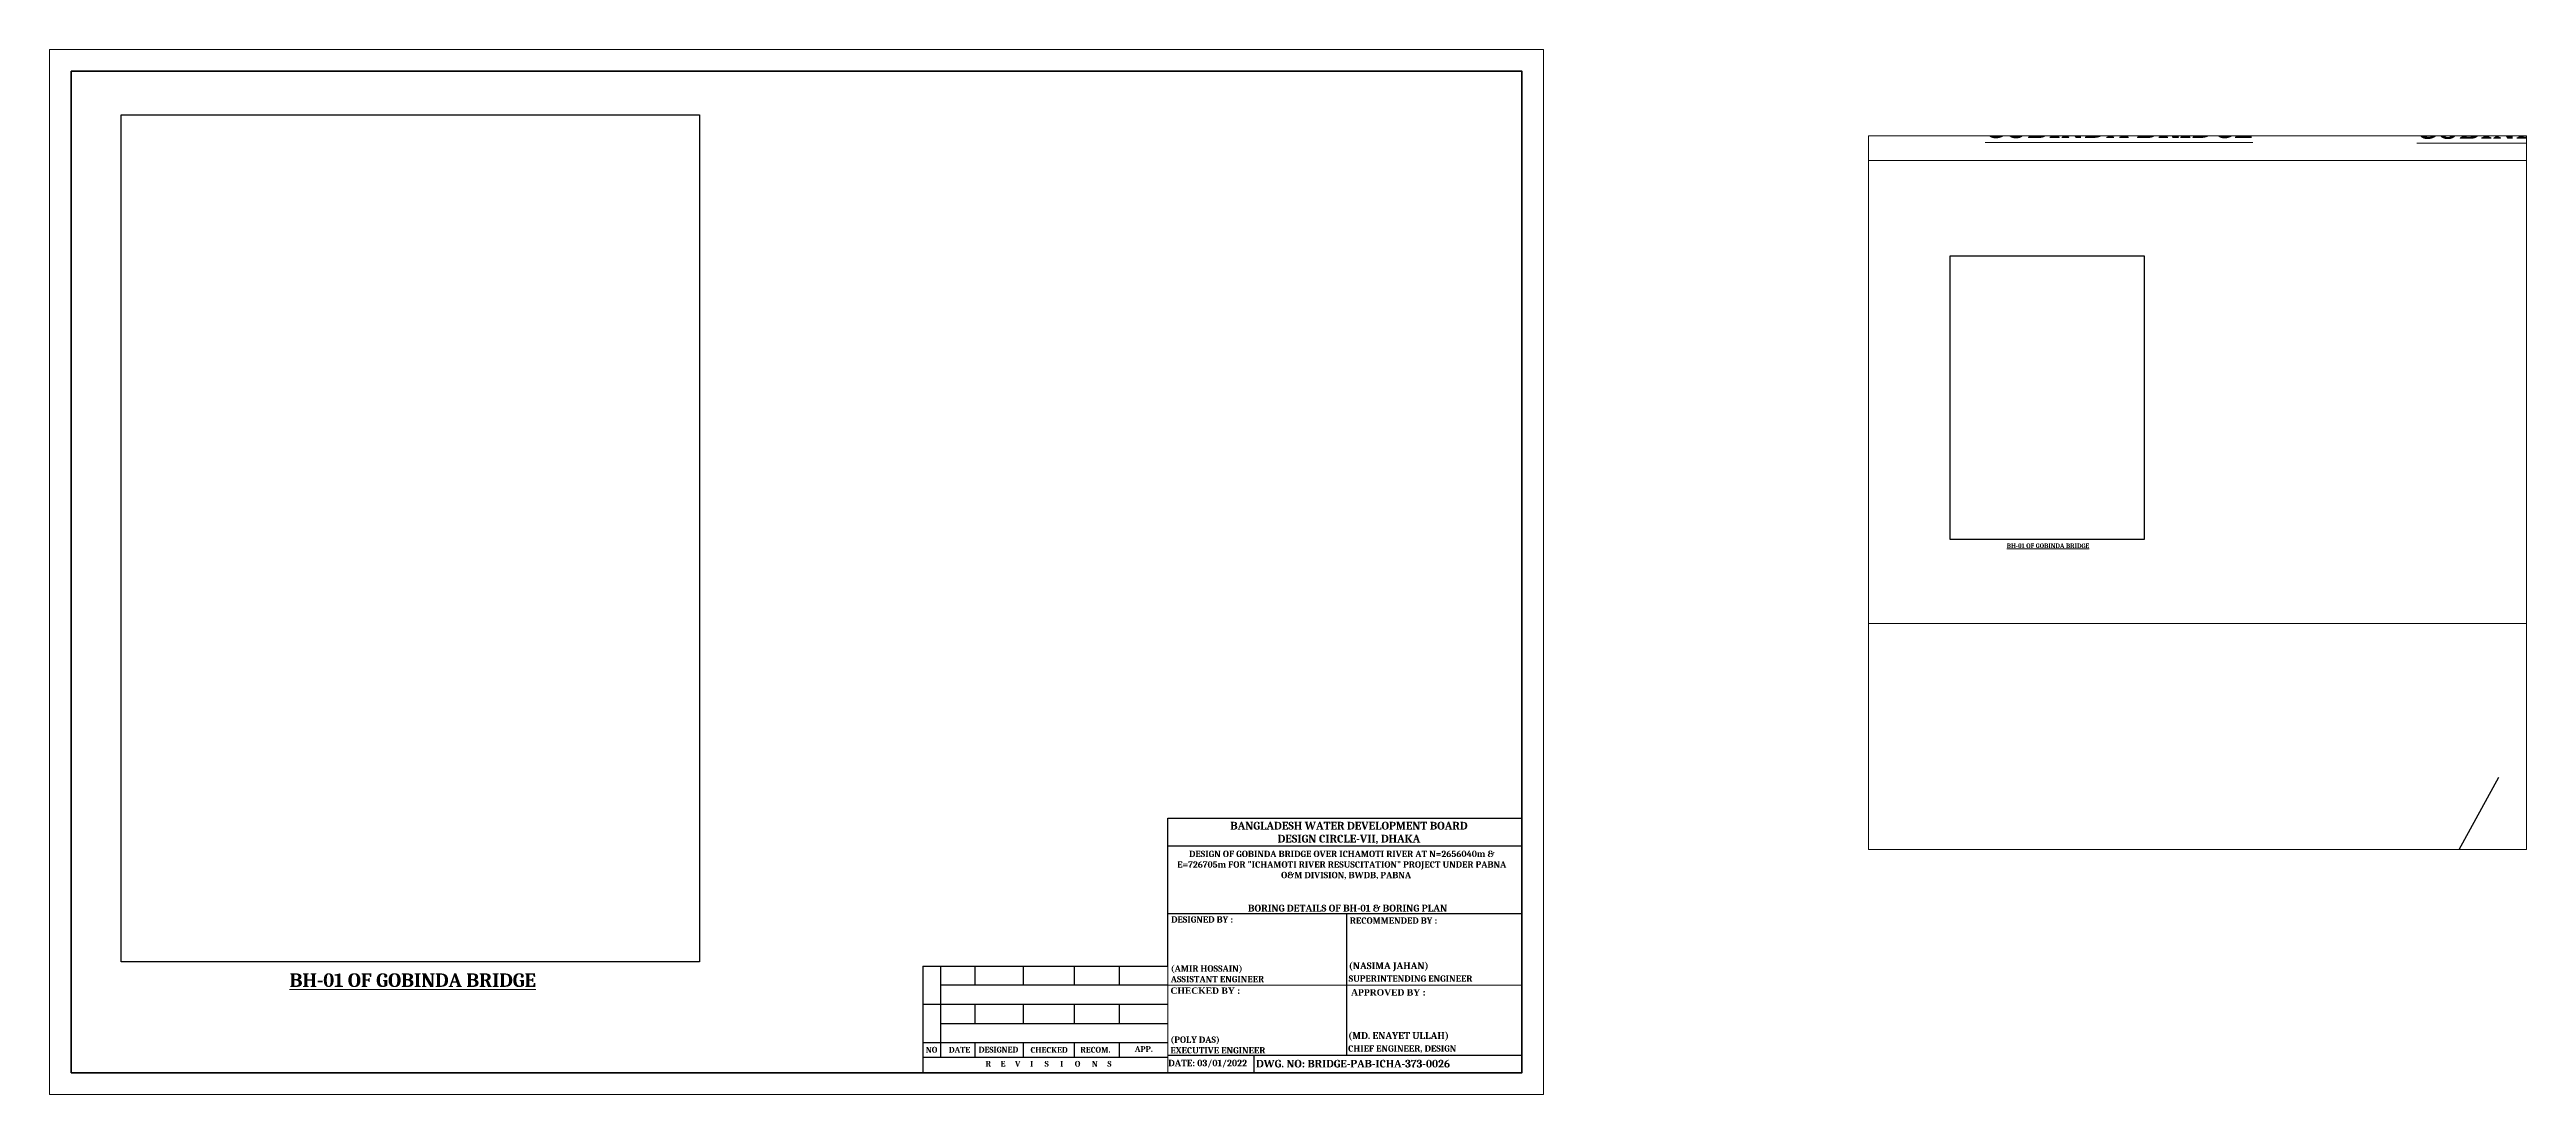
# Paper-space layout 'GOBINDA' of a CAD drawing. Header units: millimetres. Extents: x 455 to 1138, y -365 to -77.
# The model-space entities are those that its viewports show. They can reach past a viewport. Long polylines and large blocks are cut down to what shows.
import ezdxf

# ---------------------------------------------------------------- set-up
doc = ezdxf.new("R2010")
doc.units = ezdxf.units.MM
doc.header["$LTSCALE"] = 25
doc.header["$MEASUREMENT"] = 0
doc.layers.get('0').update_dxf_attribs({"lineweight": 13})
doc.layers.get('Defpoints').update_dxf_attribs({"color": 230, "lineweight": 9})
for name, color, linetype, lineweight in [('GR LEVEL', 10, 'Continuous', 20), ('line', 191, 'Continuous', 18), ('Outline', 191, 'Continuous', 40), ('SECTION', 7, 'Continuous', 30)]:
    doc.layers.add(name, color=color, linetype=linetype, lineweight=lineweight)
doc.layers.add('SLOPEEARTH', color=3, linetype='Continuous')
doc.styles.get("Standard").update_dxf_attribs({"font": 'swissl.ttf'})
doc.styles.add('tynrb', font='timesbd.ttf')
picture_1 = doc.add_image_def('image7.jpg', size_in_pixel=(981, 1437))

# ---------------------------------------------------------------- blocks, each defined once
blk = doc.blocks.new('VF')
at = {"layer": 'GR LEVEL', "color": 7, "lineweight": 20}
blk.add_line((482.73, -2.61), (531.12, -2.61), dxfattribs=at)
at = {"layer": 'line', "linetype": 'Continuous'}
for p, q in [((433.35, 2.64), (433.35, -26.84)), ((433.35, -2.61), (482.73, -2.61))]:
    blk.add_line(p, q, dxfattribs=at)
at = {"layer": 'SECTION', "color": 18, "linetype": 'ByBlock', "true_color": 0x000000}
for p, q in [((433.35, 35.78), (433.35, 43.53)), ((433.35, 43.53), (531.12, 43.53)), ((531.12, 35.78), (433.35, 35.78)), ((433.35, 2.64), (433.35, 35.78)), ((531.12, 17.03), (433.35, 17.03)), ((482.73, 17.03), (482.73, -22.09)), ((365.77, 2.64), (365.77, -26.84)), ((365.77, 2.64), (433.35, 2.64)), ((370.56, 2.64), (370.56, -22.65)), ((380.08, 2.64), (380.08, -2.61)), ((393.45, 2.64), (393.45, -2.61)), ((407.47, 2.64), (407.47, -2.61)), ((419.93, 2.64), (419.93, -2.61)), ((433.35, -2.61), (370.56, -2.61)), ((433.35, -7.97), (365.77, -7.97)), ((433.35, -13.3), (370.56, -13.3)), ((380.08, -7.97), (380.08, -13.3)), ((393.45, -7.97), (393.45, -13.28)), ((407.47, -7.97), (407.47, -13.28)), ((419.93, -7.97), (419.93, -13.28)), ((433.35, -18.61), (365.77, -18.61)), ((380.08, -18.61), (380.08, -22.65)), ((393.45, -18.61), (393.45, -22.65)), ((407.47, -18.61), (407.47, -22.65)), ((419.93, -18.61), (419.93, -22.65)), ((433.35, -22.65), (365.77, -22.65)), ((531.12, -22.09), (433.35, -22.09)), ((457.18, -26.84), (457.18, -22.09))]:
    blk.add_line(p, q, dxfattribs=at)
for s, insert, char_height, width, attachment_point in [('{\\fCambria|b1|i0|c0|p18;BANGLADESH WATER DEVELOPMENT BOARD\\PDESIGN CIRCLE-VII, DHAKA}', (483.36, 42.48), 2.149, 104.7539, 2), ('\\A1;\\pi4.03287;{\\fCambria|b1|i0|c0|p18;\\C256;DESIGN OF GOBINDA BRIDGE OVER ICHAMOTI RIVER AT \\A0;N=2656040m & \\P\\pi0.76846;E=726705m\\A1; FOR "ICHAMOTI RIVER RESUSCITATION" PROJECT UNDER PABNA \\P\\pi29.44712;O&M DIVISION, BWDB, PABNA}', (435.19, 34.5), 1.755, 95.1404, 1), ('{\\fCambria|b1|i0|c0|p18;DESIGNED BY :}', (434.29, 16.38), 1.755, 23.8285, 1), ('{\\fCambria|b1|i0|c0|p18; RECOMMENDED BY :}', (483.04, 16.08), 1.755, 42.866, 1), ('{\\fCambria|b1|i0|c0|p18;(AMIR HOSSAIN)\\PASSISTANT ENGINEER   \\fTimes New Roman Baltic|b1|i0|c0|p18;                }', (434.17, 2.83), 1.755, 63.9807, 1), ('{\\fCambria|b1|i0|c0|p18;               SUPERINTENDING ENGINEER}', (474.61, 0.06), 1.755, 62.7345, 1), ('{\\fCambria|b1|i0|c0|p18;               \\H1.083x;(NASIMA JAHAN)}', (474.61, 3.68), 1.755, 48.3053, 1), ('{\\fTimes New Roman Baltic|b1|i0|c0|p18;CHECKED BY :}', (434.1, -3.28), 1.755, 42.866, 1), ('{\\fTimes New Roman Baltic|b1|i0|c0|p18;               APPROVED BY :}', (474.02, -3.76), 1.755, 29.8954, 1), ('{\\fCambria|b1|i0|c0|p18;NO}', (368.15, -19.68), 1.5993, 1.0114, 2), ('{\\fCambria|b1|i0|c0|p18;DATE}', (375.85, -19.68), 1.5993, 8.407, 2), ('{\\fCambria|b1|i0|c0|p18;DESIGNED}', (386.61, -19.65), 1.5993, 13.5635, 2), ('{\\fCambria|b1|i0|c0|p18;CHECKED}', (400.59, -19.72), 1.5993, 5.6138, 2), ('{\\fCambria|b1|i0|c0|p18;RECOM.}', (413.36, -19.68), 1.5993, 12.3083, 2), ('{\\fCambria|b1|i0|c0|p18;APP.}', (426.73, -19.49), 1.5993, 13.1451, 2), ('{\\fCambria|b1|i0|c0|p18;(POLY DAS)\\PEXECUTIVE ENGINEER}', (434.07, -16.82), 1.755, 41.1043, 1), ('{\\fCambria|b1|i0|c0|p18;               CHIEF ENGINEER, DESIGN}', (474.46, -19.24), 1.755, 47.4684, 1), ('{\\fCambria|b1|i0|c0|p18;               \\H1.083x;(MD. ENAYET ULLAH)}', (474.46, -15.62), 1.755, 48.3053, 1), ('{\\fCambria|b1|i0|c0|p18;R     E     V     I      S      I      O      N     S}', (400.42, -23.56), 1.5993, 47.4545, 2), ('{\\fCambria|b1|i0|c0|p18;DATE: 03/01/2022}', (433.48, -23.25), 1.8, 96.1689, 1), ('{\\fCambria|b1|i0|c0|p18;DWG. NO: BRIDGE-PAB-ICHA-373-0026}', (457.74, -23.27), 2.106, 104.9115, 1)]:
    blk.add_mtext(s, dxfattribs=dict(at, insert=insert, char_height=char_height, width=width, attachment_point=attachment_point))

msp = doc.modelspace()

# ---------------------------------------------------------------- linework, layer by layer
at = {"layer": 'Defpoints', "ltscale": 50}
msp.add_lwpolyline([(1680928.771, -2590392.706), (1917914.936, -2590392.706), (1917914.936, -2682538.023), (1680928.771, -2682538.023)], close=True, dxfattribs=at)
at = {"layer": 'Defpoints', "lineweight": -2, "ltscale": 100}
msp.add_lwpolyline([(1784540.389, -2739036.251), (1790121.998, -2743187.625), (1806601.038, -2713104.629)], dxfattribs=at)

# ---------------------------------------------------------------- texts
at = {"color": 0, "attachment_point": 2, "style": 'tynrb'}
for s, insert, char_height, width in [('{\\fCambria|b1|i0|c0|p18;\\LGOBINDA BRIDGE}', (1731059.187, -2581393.441), 4500, 108882.56385), ('{\\fCambria|b1|i0|c0|p18;\\LGOBINDA BRIDGE NEAR DELIVERY MORE}', (1852121.018, -2581541.371), 4500, 132963.01624), ('{\\fCambria|b1|i0|c0|p18;\\LBH-01 OF GOBINDA BRIDGE}', (1716924.624, -2666591.785), 900, 21776.51277)]:
    msp.add_mtext(s, dxfattribs=dict(at, insert=insert, char_height=char_height, width=width))

# ---------------------------------------------------------------- pictures from other files: only their frames are drawn
at = {"layer": 'SLOPEEARTH', "lineweight": -2, "ltscale": 100}
image = msp.add_image(picture_1, insert=(1697489.621, -2665809.461), size_in_units=(38553.375, 56474.21), dxfattribs=at)
image.dxf.flags = 7

psp = doc.layouts.new('GOBINDA')

# ---------------------------------------------------------------- linework, layer by layer
at = {"color": 1}
psp.add_lwpolyline([(460.63, -82.76), (861.13, -82.76), (861.13, -289.03), (763.36, -289.03), (763.36, -329.92), (695.78, -329.92), (695.78, -359.4), (460.63, -359.4), (460.63, -82.76)], close=True, dxfattribs=at)
at = {"layer": 'Defpoints', "lineweight": 13}
psp.add_lwpolyline([(867.13, -76.76), (454.63, -76.76), (454.63, -365.4), (867.13, -365.4)], close=True, dxfattribs=at)
at = {"layer": 'Outline'}
psp.add_lwpolyline([(460.63, -359.4), (861.13, -359.4), (861.13, -82.76), (460.63, -82.76)], close=True, dxfattribs=at)

# ---------------------------------------------------------------- block references
at = {"color": 2, "lineweight": -2}
psp.add_blockref('VF', (330.01, -332.56), dxfattribs=at)

# ---------------------------------------------------------------- texts
at = {"color": 0, "insert": (812.99, -312.98), "char_height": 1.9, "width": 95.4071, "attachment_point": 2}
psp.add_mtext('\\A1;{\\fCambria|b1|i0|c0|p18;\\C256;BORING DETAILS OF BH-01 & BORING PLAN }', dxfattribs=at)

# ---------------------------------------------------------------- viewports
at = {"layer": '0', "color": 1, "view_target_point": (387.853, -4169.255)}
vp = psp.add_viewport(center=(660.88, -221.08), size=(400.5, 276.637), view_center_point=(1742115.185, -2635658.751), view_height=66777.52973, dxfattribs=at)
vp.dxf.flags = 0x10000  # cut along an outline
vp.dxf.clipping_boundary_handle = psp.add_lwpolyline([(460.63, -82.76), (861.13, -82.76), (861.13, -289.03), (763.36, -289.03), (763.36, -329.92), (695.78, -329.92), (695.78, -359.4), (460.63, -359.4), (460.63, -82.76)], format="xyb", close=True, dxfattribs={"invisible": 1}).dxf.handle
at = {"layer": 'Defpoints', "lineweight": -2, "ltscale": 100, "view_target_point": (387.853, -4169.255)}
psp.add_viewport(center=(1047.65, -199.15), size=(181.66, 197.08), view_center_point=(1746280.505, -2652299.634), view_height=142011.078, status=3, dxfattribs=at)

doc.saveas('drawing.dxf')
